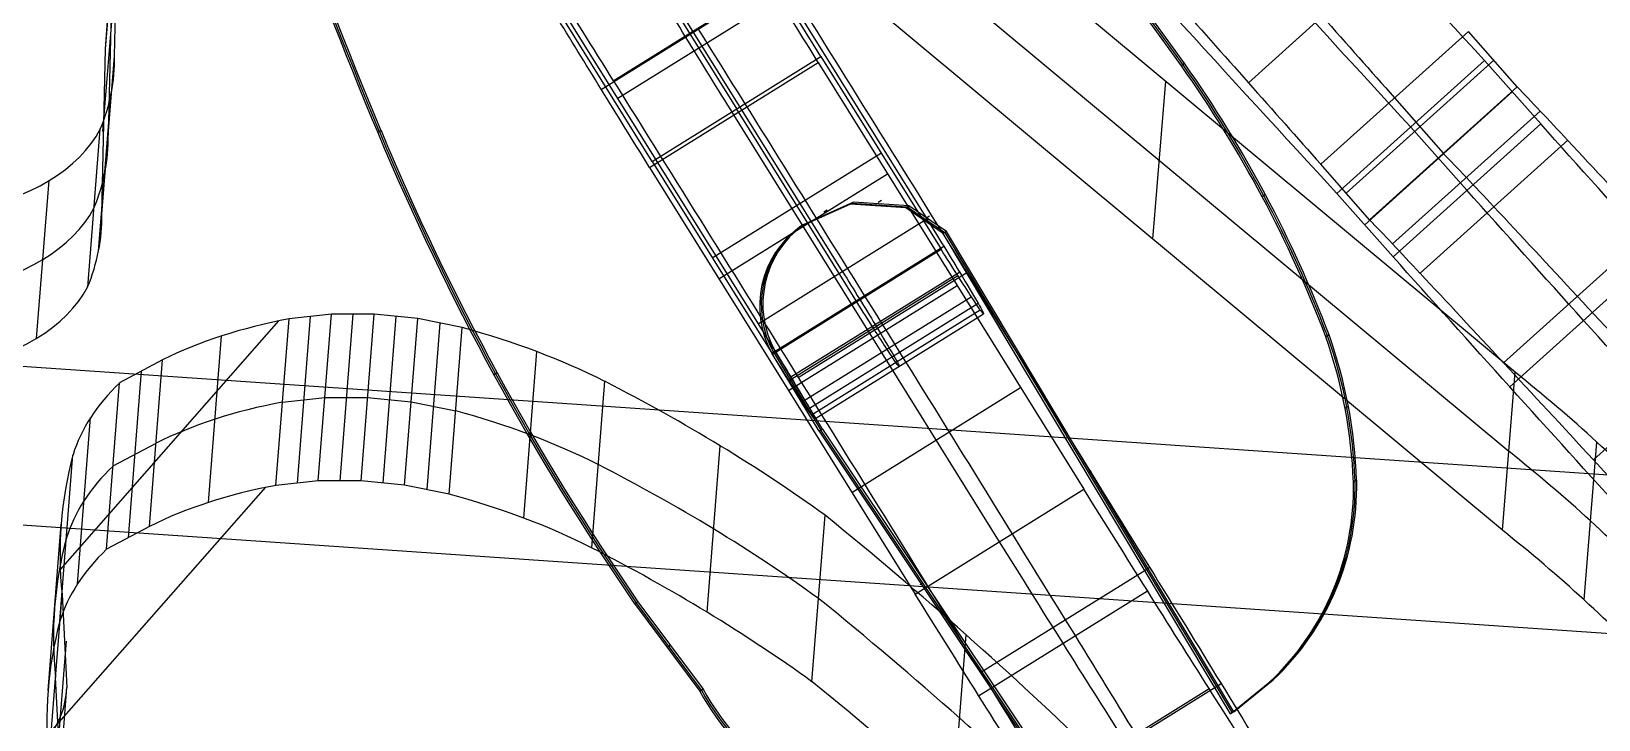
# Model space of a CAD drawing. Extents: x 14 to 133, y -39 to 144.
# Drawn here: x 74.01 to 89.78, y 36.81 to 43.75 of the extents above; entities that cross this region are included whole.
import ezdxf

# ---------------------------------------------------------------- set-up
doc = ezdxf.new("R2010")
doc.units = 0
doc.header["$MEASUREMENT"] = 0
doc.layers.add('LAYER_1', color=255, linetype='CONTINUOUS')

msp = doc.modelspace()

# ---------------------------------------------------------------- linework, layer by layer
at = {"layer": 'LAYER_1', "color": 9}
for p, q in [((80.195, 46.393, 61.843), (83.02, 41.856, 61.867)), ((80.195, 46.393, 61.843), (83.02, 41.856, 61.867)), ((81.955, 43.491, 59.794), (80.271, 46.198, 59.792)), ((81.955, 43.491, 59.794), (80.271, 46.198, 59.792)), ((88.94, 40.312, 71.325), (81.902, 46.175, 64.35)), ((88.94, 40.312, 71.325), (81.902, 46.175, 64.35)), ((82.171, 41.328, 61.887), (79.347, 45.865, 61.862)), ((79.422, 45.67, 59.811), (81.107, 42.963, 59.814)), ((78.498, 45.336, 61.881), (81.322, 40.8, 61.906)), ((78.498, 45.336, 61.881), (81.322, 40.8, 61.906)), ((81.838, 45.38, 63.746), (88.876, 39.517, 70.722)), ((74.757, 43.568, 65.225), (74.865, 45.226, 63.031)), ((74.757, 43.568, 65.225), (74.865, 45.226, 63.031)), ((74.757, 43.568, 65.225), (74.885, 45.157, 66.432)), ((74.757, 43.568, 65.225), (74.885, 45.157, 66.432)), ((74.846, 43.495, 68.626), (74.885, 45.157, 66.432)), ((74.846, 43.495, 68.626), (74.885, 45.157, 66.432)), ((80.258, 42.434, 59.833), (78.573, 45.141, 59.83)), ((80.258, 42.434, 59.833), (78.573, 45.141, 59.83)), ((88.812, 38.722, 70.118), (81.775, 44.585, 63.143)), ((88.812, 38.722, 70.118), (81.775, 44.585, 63.143)), ((86.256, 43.228, 63.127), (87.741, 44.567, 63.09)), ((74.729, 42.737, 66.322), (74.857, 44.327, 67.529)), ((74.821, 44.363, 65.829), (74.783, 42.7, 68.022)), ((79.744, 43.161, 57.125), (81.442, 44.218, 57.086)), ((79.865, 43.248, 64.849), (81.563, 44.305, 64.811)), ((79.865, 43.248, 64.849), (81.563, 44.305, 64.811)), ((81.608, 44.125, 61.855), (79.91, 43.068, 61.894)), ((86.985, 42.407, 62.633), (88.47, 43.745, 62.596)), ((86.985, 42.407, 62.633), (88.47, 43.745, 62.596)), ((88.961, 43.187, 62.089), (88.47, 43.745, 62.596)), ((88.961, 43.187, 62.089), (88.47, 43.745, 62.596)), ((74.719, 41.905, 67.419), (74.757, 43.568, 65.225)), ((74.719, 41.905, 67.419), (74.757, 43.568, 65.225)), ((74.719, 41.905, 67.419), (74.846, 43.495, 68.626)), ((74.719, 41.905, 67.419), (74.846, 43.495, 68.626)), ((80.23, 42.375, 56.992), (81.928, 43.432, 56.953)), ((80.23, 42.375, 56.992), (81.928, 43.432, 56.953)), ((80.258, 42.434, 59.833), (81.955, 43.491, 59.794)), ((80.258, 42.434, 59.833), (81.955, 43.491, 59.794)), ((81.928, 43.432, 56.953), (83.325, 41.186, 56.929)), ((81.928, 43.432, 56.953), (83.325, 41.186, 56.929)), ((81.955, 43.491, 59.794), (83.164, 41.551, 59.813)), ((81.955, 43.491, 59.794), (83.164, 41.551, 59.813)), ((85.615, 43.42, 61.783), (85.582, 43.4, 59.783)), ((85.615, 43.42, 61.783), (85.582, 43.4, 59.783)), ((87.148, 42.112, 58.611), (88.633, 43.451, 58.573)), ((87.148, 42.112, 58.611), (88.633, 43.451, 58.573)), ((87.24, 42.117, 62.401), (88.725, 43.456, 62.363)), ((88.633, 43.451, 58.573), (89.198, 42.815, 58.253)), ((88.633, 43.451, 58.573), (89.198, 42.815, 58.253)), ((85.421, 43.244, 67.838), (85.293, 41.654, 66.63)), ((74.686, 41.533, 67.912), (74.814, 43.123, 69.119)), ((87.427, 41.797, 58.439), (88.912, 43.136, 58.402)), ((87.475, 41.848, 62.127), (88.961, 43.187, 62.089)), ((87.475, 41.848, 62.127), (88.961, 43.187, 62.089)), ((87.727, 43.076, 62.614), (88.218, 42.517, 62.108)), ((82.476, 40.657, 56.948), (81.079, 42.903, 56.972)), ((82.315, 41.022, 59.833), (81.107, 42.963, 59.814)), ((87.707, 41.605, 62.63), (89.193, 42.943, 62.592)), ((74.576, 41.171, 68.401), (74.703, 42.76, 69.608)), ((74.576, 41.171, 68.401), (74.703, 42.76, 69.608)), ((77.528, 42.746, 61.923), (77.495, 42.727, 59.923)), ((77.528, 42.746, 61.923), (77.495, 42.727, 59.923)), ((87.713, 41.476, 58.291), (89.198, 42.815, 58.253)), ((87.713, 41.476, 58.291), (89.198, 42.815, 58.253)), ((88.455, 42.146, 58.272), (87.891, 42.781, 58.592)), ((87.985, 41.309, 63.078), (89.47, 42.648, 63.041)), ((87.985, 41.309, 63.078), (89.47, 42.648, 63.041)), ((80.258, 42.434, 59.833), (81.466, 40.494, 59.852)), ((80.258, 42.434, 59.833), (81.466, 40.494, 59.852)), ((80.862, 41.464, 59.827), (82.559, 42.52, 59.788)), ((80.23, 42.375, 56.992), (81.628, 40.129, 56.968)), ((80.23, 42.375, 56.992), (81.628, 40.129, 56.968)), ((80.928, 41.252, 56.958), (82.626, 42.309, 56.92)), ((87.475, 41.848, 62.127), (86.985, 42.407, 62.633)), ((87.475, 41.848, 62.127), (86.985, 42.407, 62.633)), ((74.06, 40.653, 69.138), (74.188, 42.242, 70.345)), ((87.148, 42.112, 58.611), (87.713, 41.476, 58.291)), ((87.148, 42.112, 58.611), (87.713, 41.476, 58.291)), ((82.251, 42.006, 59.852), (81.743, 41.777, 59.863)), ((82.251, 42.006, 59.852), (81.743, 41.777, 59.863)), ((81.759, 41.787, 60.863), (82.268, 42.016, 60.852)), ((82.284, 42.026, 61.852), (81.776, 41.797, 61.862)), ((82.284, 42.026, 61.852), (81.776, 41.797, 61.862)), ((82.284, 42.026, 61.852), (82.251, 42.006, 59.852)), ((82.284, 42.026, 61.852), (82.251, 42.006, 59.852)), ((82.808, 41.969, 59.843), (82.251, 42.006, 59.852)), ((82.808, 41.969, 59.843), (82.251, 42.006, 59.852)), ((82.268, 42.016, 60.852), (82.824, 41.979, 60.843)), ((82.841, 41.989, 61.843), (82.284, 42.026, 61.852)), ((82.841, 41.989, 61.843), (82.284, 42.026, 61.852)), ((82.565, 42.042, 61.847), (82.532, 42.022, 59.847)), ((82.841, 41.989, 61.843), (82.808, 41.969, 59.843)), ((82.841, 41.989, 61.843), (82.808, 41.969, 59.843)), ((83.184, 41.709, 59.84), (82.808, 41.969, 59.843)), ((83.184, 41.709, 59.84), (82.808, 41.969, 59.843)), ((82.824, 41.979, 60.843), (83.201, 41.719, 60.839)), ((83.217, 41.729, 61.839), (82.841, 41.989, 61.843)), ((83.217, 41.729, 61.839), (82.841, 41.989, 61.843)), ((86.428, 42.101, 61.783), (86.395, 42.081, 59.783)), ((81.322, 40.8, 61.906), (83.02, 41.856, 61.867)), ((81.322, 40.8, 61.906), (83.02, 41.856, 61.867)), ((81.776, 41.797, 61.862), (81.743, 41.777, 59.863)), ((81.776, 41.797, 61.862), (81.743, 41.777, 59.863)), ((82.016, 41.943, 61.857), (81.983, 41.923, 59.857)), ((83.046, 41.883, 61.841), (83.013, 41.864, 59.841)), ((83.217, 41.729, 61.839), (83.184, 41.709, 59.84)), ((83.217, 41.729, 61.839), (83.184, 41.709, 59.84)), ((86.076, 36.872, 59.84), (83.184, 41.709, 59.84)), ((86.076, 36.872, 59.84), (83.184, 41.709, 59.84)), ((83.201, 41.719, 60.839), (86.092, 36.882, 60.84)), ((86.109, 36.892, 61.84), (83.217, 41.729, 61.839)), ((86.109, 36.892, 61.84), (83.217, 41.729, 61.839)), ((88.825, 40.407, 64.127), (90.31, 41.746, 64.089)), ((81.466, 40.494, 59.852), (83.164, 41.551, 59.813)), ((81.466, 40.494, 59.852), (83.164, 41.551, 59.813)), ((81.493, 40.524, 61.88), (83.191, 41.581, 61.841)), ((88.888, 40.165, 58.01), (90.373, 41.504, 57.972)), ((81.394, 41.214, 61.874), (81.361, 41.194, 59.875)), ((81.628, 40.129, 56.968), (83.325, 41.186, 56.929)), ((81.628, 40.129, 56.968), (83.325, 41.186, 56.929)), ((81.634, 40.229, 59.972), (83.331, 41.286, 59.934)), ((81.652, 40.265, 61.766), (83.349, 41.322, 61.727)), ((81.652, 40.265, 61.766), (83.349, 41.322, 61.727)), ((81.726, 40.261, 64.942), (83.424, 41.317, 64.903)), ((83.325, 41.186, 56.929), (84.602, 39.134, 56.904)), ((83.325, 41.186, 56.929), (84.602, 39.134, 56.904)), ((81.771, 40.017, 60.193), (83.468, 41.073, 60.154)), ((81.771, 40.017, 60.193), (83.468, 41.073, 60.154)), ((76.471, 39.174, 60.199), (76.603, 40.85, 61.283)), ((76.471, 39.174, 60.199), (76.603, 40.85, 61.283)), ((77.028, 40.897, 61.159), (76.603, 40.85, 61.283)), ((77.028, 40.897, 61.159), (76.603, 40.85, 61.283)), ((76.816, 40.873, 61.221), (76.684, 39.197, 60.138)), ((76.897, 39.221, 60.076), (77.028, 40.897, 61.159)), ((76.897, 39.221, 60.076), (77.028, 40.897, 61.159)), ((77.459, 40.897, 61.106), (77.028, 40.897, 61.159)), ((77.459, 40.897, 61.106), (77.028, 40.897, 61.159)), ((77.244, 40.897, 61.133), (77.112, 39.221, 60.049)), ((77.327, 39.221, 60.023), (77.459, 40.897, 61.106)), ((77.327, 39.221, 60.023), (77.459, 40.897, 61.106)), ((77.897, 40.853, 61.122), (77.459, 40.897, 61.106)), ((77.897, 40.853, 61.122), (77.459, 40.897, 61.106)), ((77.678, 40.875, 61.114), (77.546, 39.199, 60.031)), ((77.765, 39.177, 60.038), (77.897, 40.853, 61.122)), ((77.765, 39.177, 60.038), (77.897, 40.853, 61.122)), ((78.346, 40.763, 61.206), (77.897, 40.853, 61.122)), ((78.346, 40.763, 61.206), (77.897, 40.853, 61.122)), ((81.839, 39.95, 61.356), (83.536, 41.007, 61.317)), ((81.861, 39.883, 60.487), (83.558, 40.94, 60.449)), ((81.892, 39.844, 60.819), (83.59, 40.901, 60.781)), ((81.892, 39.844, 60.819), (83.59, 40.901, 60.781)), ((74.301, 38.328, 65.466), (76.5, 40.83, 61.327)), ((78.121, 40.808, 61.164), (77.99, 39.132, 60.081)), ((78.214, 39.086, 60.123), (78.346, 40.763, 61.206)), ((78.214, 39.086, 60.123), (78.346, 40.763, 61.206)), ((89.728, 39.431, 65.047), (91.214, 40.77, 65.009)), ((89.728, 39.431, 65.047), (91.214, 40.77, 65.009)), ((71.105, 40.567, 72.877), (90.128, 39.264, 72.58)), ((75.792, 39.002, 60.548), (75.924, 40.678, 61.631)), ((83.753, 38.606, 56.924), (82.476, 40.657, 56.948)), ((87.068, 40.69, 61.786), (87.035, 40.67, 59.786)), ((87.068, 40.69, 61.786), (87.035, 40.67, 59.786)), ((75.33, 40.437, 62.078), (74.897, 40.207, 62.486)), ((75.33, 40.437, 62.078), (74.897, 40.207, 62.486)), ((75.198, 38.761, 60.994), (75.33, 40.437, 62.078)), ((75.198, 38.761, 60.994), (75.33, 40.437, 62.078)), ((78.964, 38.845, 60.406), (79.096, 40.521, 61.489)), ((81.493, 40.524, 61.88), (81.46, 40.505, 59.88)), ((81.493, 40.524, 61.88), (81.46, 40.505, 59.88)), ((81.938, 39.72, 59.88), (81.46, 40.505, 59.88)), ((81.938, 39.72, 59.88), (81.46, 40.505, 59.88)), ((81.476, 40.515, 60.88), (81.955, 39.73, 60.88)), ((81.971, 39.74, 61.88), (81.493, 40.524, 61.88)), ((81.971, 39.74, 61.88), (81.493, 40.524, 61.88)), ((75.113, 40.322, 62.282), (74.982, 38.646, 61.198)), ((78.697, 40.307, 61.928), (78.664, 40.288, 59.928)), ((79.648, 38.546, 60.786), (79.78, 40.222, 61.869)), ((79.648, 38.546, 60.786), (79.78, 40.222, 61.869)), ((88.812, 38.722, 70.118), (88.94, 40.312, 71.325)), ((88.812, 38.722, 70.118), (88.94, 40.312, 71.325)), ((74.766, 38.531, 61.402), (74.897, 40.207, 62.486)), ((74.766, 38.531, 61.402), (74.897, 40.207, 62.486)), ((81.628, 40.129, 56.968), (82.904, 38.078, 56.943)), ((81.628, 40.129, 56.968), (82.904, 38.078, 56.943)), ((81.699, 40.112, 59.88), (81.732, 40.132, 61.88)), ((82.266, 39.103, 56.955), (83.963, 40.16, 56.916)), ((76.537, 40.012, 60.741), (76.963, 40.059, 60.618)), ((76.963, 40.059, 60.618), (77.393, 40.059, 60.564)), ((77.393, 40.059, 60.564), (77.831, 40.015, 60.58)), ((77.831, 40.015, 60.58), (78.28, 39.925, 60.665)), ((87.263, 39.969, 61.79), (87.23, 39.949, 59.79)), ((74.474, 38.182, 61.977), (74.606, 39.858, 63.06)), ((74.832, 39.369, 61.944), (75.264, 39.599, 61.536)), ((81.971, 39.74, 61.88), (81.938, 39.72, 59.88)), ((81.971, 39.74, 61.88), (81.938, 39.72, 59.88)), ((81.938, 39.72, 59.88), (83.991, 36.641, 59.877)), ((81.938, 39.72, 59.88), (83.991, 36.641, 59.877)), ((84.007, 36.651, 60.876), (81.955, 39.73, 60.88)), ((81.971, 39.74, 61.88), (84.024, 36.661, 61.876)), ((81.971, 39.74, 61.88), (84.024, 36.661, 61.876)), ((89.635, 38.02, 70.956), (89.763, 39.61, 72.163)), ((74.296, 37.806, 62.58), (74.428, 39.482, 63.664)), ((74.296, 37.806, 62.58), (74.428, 39.482, 63.664)), ((80.81, 37.897, 61.648), (80.941, 39.573, 62.732)), ((84.676, 39.318, 61.839), (84.643, 39.298, 59.839)), ((74.169, 36.652, 64.382), (76.368, 39.154, 60.243)), ((76.897, 39.221, 60.076), (76.471, 39.174, 60.199)), ((76.897, 39.221, 60.076), (76.471, 39.174, 60.199)), ((77.327, 39.221, 60.023), (76.897, 39.221, 60.076)), ((77.327, 39.221, 60.023), (76.897, 39.221, 60.076)), ((77.765, 39.177, 60.038), (77.327, 39.221, 60.023)), ((77.765, 39.177, 60.038), (77.327, 39.221, 60.023)), ((78.214, 39.086, 60.123), (77.765, 39.177, 60.038)), ((78.214, 39.086, 60.123), (77.765, 39.177, 60.038)), ((82.904, 38.078, 56.943), (84.602, 39.134, 56.904)), ((82.904, 38.078, 56.943), (84.602, 39.134, 56.904)), ((87.346, 39.227, 61.796), (87.313, 39.207, 59.796)), ((87.346, 39.227, 61.796), (87.313, 39.207, 59.796)), ((70.977, 38.978, 71.67), (90, 37.674, 71.373)), ((81.865, 37.197, 62.603), (81.997, 38.873, 63.686)), ((81.865, 37.197, 62.603), (81.997, 38.873, 63.686)), ((74.178, 37.108, 63.675), (74.31, 38.784, 64.758)), ((75.198, 38.761, 60.994), (74.766, 38.531, 61.402)), ((75.198, 38.761, 60.994), (74.766, 38.531, 61.402)), ((83.564, 37.292, 64.487), (85.262, 38.348, 64.448)), ((83.564, 37.292, 64.487), (85.262, 38.348, 64.448)), ((82.982, 38.19, 61.878), (82.949, 38.171, 59.879)), ((74.187, 36.4, 64.77), (74.319, 38.076, 65.853)), ((74.187, 36.4, 64.77), (74.319, 38.076, 65.853)), ((74.319, 38.076, 65.853), (74.367, 37.137, 67.299)), ((74.319, 38.076, 65.853), (74.367, 37.137, 67.299)), ((83.542, 37.056, 57.059), (85.24, 38.113, 57.02)), ((87.138, 38.132, 61.81), (87.105, 38.112, 59.811)), ((80.113, 38.002, 61.927), (80.08, 37.983, 59.928)), ((80.113, 38.002, 61.927), (80.08, 37.983, 59.928)), ((80.08, 37.983, 59.928), (80.736, 37.103, 59.926)), ((80.08, 37.983, 59.928), (80.736, 37.103, 59.926)), ((80.752, 37.113, 60.925), (80.096, 37.993, 60.928)), ((80.113, 38.002, 61.927), (80.769, 37.123, 61.925)), ((80.113, 38.002, 61.927), (80.769, 37.123, 61.925)), ((74.231, 35.93, 65.492), (74.363, 37.606, 66.575)), ((80.408, 37.543, 59.927), (80.441, 37.563, 61.926)), ((83.285, 35.992, 64.294), (83.416, 37.668, 65.377)), ((74.301, 36.299, 66.758), (74.253, 37.238, 65.311)), ((74.235, 35.461, 66.216), (74.367, 37.137, 67.299)), ((74.235, 35.461, 66.216), (74.367, 37.137, 67.299)), ((80.769, 37.123, 61.925), (80.736, 37.103, 59.926)), ((80.769, 37.123, 61.925), (80.736, 37.103, 59.926)), ((84.163, 36.071, 57.385), (85.861, 37.128, 57.346)), ((84.163, 36.071, 57.385), (85.861, 37.128, 57.346)), ((84.283, 36.122, 64.101), (85.981, 37.178, 64.062)), ((86.076, 36.872, 59.84), (86.472, 37.196, 59.83)), ((86.076, 36.872, 59.84), (86.472, 37.196, 59.83)), ((86.489, 37.206, 60.83), (86.092, 36.882, 60.84)), ((86.109, 36.892, 61.84), (86.505, 37.216, 61.83)), ((86.109, 36.892, 61.84), (86.505, 37.216, 61.83)), ((86.505, 37.216, 61.83), (86.472, 37.196, 59.83)), ((86.505, 37.216, 61.83), (86.472, 37.196, 59.83)), ((86.274, 37.034, 59.835), (86.307, 37.054, 61.835)), ((74.171, 35.169, 66.676), (74.302, 36.845, 67.759)), ((86.109, 36.892, 61.84), (86.076, 36.872, 59.84)), ((86.109, 36.892, 61.84), (86.076, 36.872, 59.84))]:
    msp.add_line(p, q, dxfattribs=at)
at = {"layer": 'LAYER_1', "color": 9, "extrusion": (0.016491, 0.009918, 0.999815)}
for centre, radius, start, end in [((-11.214, -140.78, 62.614), 54.098, 75.923, 81.6157), ((-11.205, -140.735, 63.614), 54.052, 75.9205, 81.6181), ((-11.205, -140.735, 63.614), 54.052, 75.9205, 81.6181), ((-11.205, -140.735, 61.614), 54.052, 75.9205, 81.6181), ((-11.205, -140.735, 61.614), 54.052, 75.9205, 81.6181), ((-9.904, -55.643, 61.614), 39.011, 274.391, 282.1693), ((-9.904, -55.643, 61.614), 39.011, 274.391, 282.1693), ((-9.906, -55.633, 62.614), 39.021, 274.392, 282.1683), ((-9.904, -55.643, 63.614), 39.011, 274.391, 282.1693), ((-9.904, -55.643, 63.614), 39.011, 274.391, 282.1693), ((-7.826, -82.318, 61.614), 12.255, 259.7545, 274.2504), ((-7.826, -82.318, 61.614), 12.255, 259.7545, 274.2504), ((-7.826, -82.318, 62.614), 12.255, 259.7545, 274.2504), ((-7.826, -82.318, 63.614), 12.255, 259.7545, 274.2504), ((-7.826, -82.318, 63.614), 12.255, 259.7545, 274.2504), ((-7.128, -113.062, 63.614), 26.08, 81.6177, 93.5084), ((-7.128, -113.062, 63.614), 26.08, 81.6177, 93.5084), ((-7.128, -113.062, 61.614), 26.08, 81.6177, 93.5084), ((-7.128, -113.062, 61.614), 26.08, 81.6177, 93.5084), ((-7.128, -113.061, 62.614), 26.079, 81.6177, 93.5084), ((-7.311, -90.498, 63.614), 0.985, 5.0063, 87.8614), ((-7.311, -90.498, 63.614), 0.985, 5.0063, 87.8614), ((-7.311, -90.498, 61.614), 0.985, 5.0063, 87.8614), ((-7.311, -90.498, 61.614), 0.985, 5.0063, 87.8614), ((-7.311, -90.498, 62.614), 0.985, 5.0062, 87.8615), ((-9.04, -89.615, 61.614), 4.859, 240.9054, 258.5431), ((-9.04, -89.615, 61.614), 4.859, 240.9054, 258.5431), ((-9.04, -89.616, 62.614), 4.859, 240.9052, 258.5433), ((-9.04, -89.615, 63.614), 4.859, 240.9054, 258.5431), ((-9.04, -89.615, 63.614), 4.859, 240.9054, 258.5431), ((-10.067, -91.528, 61.614), 2.689, 192.3768, 240.1969), ((-10.067, -91.528, 61.614), 2.689, 192.3768, 240.1969), ((-10.067, -91.528, 62.614), 2.689, 192.3768, 240.1969), ((-10.067, -91.528, 63.614), 2.689, 192.3768, 240.1969), ((-10.067, -91.528, 63.614), 2.689, 192.3768, 240.1969), ((-9.925, -89.882, 61.614), 2.744, 87.7231, 113.4154), ((-9.925, -89.882, 61.614), 2.744, 87.7231, 113.4154), ((-9.925, -89.882, 62.614), 2.744, 87.7227, 113.4157), ((-9.925, -89.882, 63.614), 2.744, 87.7231, 113.4154), ((-9.925, -89.882, 63.614), 2.744, 87.7231, 113.4154)]:
    msp.add_arc(centre, radius, start, end, dxfattribs=at)
at = {"layer": 'LAYER_1', "color": 9, "extrusion": (0.74264, 0.669424, -0.018889)}
for centre, radius, start, end in [((-20.562, 72.482, 93.803), 13.762, 241.7767, 263.9291), ((-20.562, 72.482, 93.803), 13.762, 241.7767, 263.9291), ((-20.562, 72.482, 92.803), 13.762, 241.7767, 263.9291), ((-20.562, 72.482, 91.803), 13.762, 241.7767, 263.9291), ((-20.562, 72.482, 91.803), 13.762, 241.7767, 263.9291), ((-21.771, 54.798, 92.803), 10.793, 104.6297, 117.4209), ((-21.771, 54.798, 91.803), 10.793, 104.6298, 117.4209), ((-21.771, 54.798, 91.803), 10.793, 104.6298, 117.4209), ((-31.081, 61.834, 93.803), 4.133, 29.5502, 46.3314), ((-31.081, 61.834, 93.803), 4.133, 29.5502, 46.3314), ((-29.694, 65.483, 93.803), 5.729, 252.2216, 288.0393), ((-29.694, 65.483, 93.803), 5.729, 252.2216, 288.0393), ((-39.271, 53.105, 93.803), 16.103, 46.699, 58.2158), ((-39.271, 53.105, 93.803), 16.103, 46.699, 58.2158), ((-31.081, 61.834, 92.803), 4.133, 29.55, 46.3316), ((-29.694, 65.483, 92.803), 5.729, 252.2214, 288.0396), ((-39.271, 53.105, 92.803), 16.103, 46.699, 58.2158), ((-31.081, 61.834, 91.803), 4.133, 29.5502, 46.3314), ((-31.081, 61.834, 91.803), 4.133, 29.5502, 46.3314), ((-29.694, 65.483, 91.803), 5.729, 252.2216, 288.0393), ((-29.694, 65.483, 91.803), 5.729, 252.2216, 288.0393), ((-39.271, 53.105, 91.803), 16.103, 46.699, 58.2158), ((-39.271, 53.105, 91.803), 16.103, 46.699, 58.2158), ((-44.532, 45.243, 91.803), 25.559, 57.4737, 75.1009), ((-44.532, 45.243, 91.803), 25.559, 57.4737, 75.1009)]:
    msp.add_arc(centre, radius, start, end, dxfattribs=at)
at = {"layer": 'LAYER_1', "color": 9, "extrusion": (0.848828, 0.528319, -0.019241)}
for centre, radius, start, end in [((-6.646, 63.572, 91.393), 4.855, 272.6828, 294.7588), ((-6.646, 63.572, 91.393), 4.855, 272.6828, 294.7588), ((-5.884, 63.745, 89.393), 2.864, 34.0418, 81.9905), ((-5.884, 63.745, 89.393), 2.864, 34.0418, 81.9905), ((-6.646, 63.572, 90.393), 4.855, 272.6827, 294.7588), ((-7.837, 44.079, 91.393), 22.625, 84.0319, 101.8838), ((-7.837, 44.079, 91.393), 22.625, 84.0319, 101.8838), ((-6.646, 63.572, 89.393), 4.855, 272.6828, 294.7588), ((-6.646, 63.572, 89.393), 4.855, 272.6828, 294.7588), ((-7.837, 44.08, 90.393), 22.625, 84.0317, 101.884), ((-7.837, 44.079, 89.393), 22.625, 84.0319, 101.8838), ((-7.837, 44.079, 89.393), 22.625, 84.0319, 101.8838), ((-8.402, 62.467, 91.393), 1.172, 86.6521, 118.5229), ((-8.402, 62.467, 91.393), 1.172, 86.6521, 118.5229), ((-8.489, 62.524, 91.393), 0.958, 218.7508, 259.1293), ((-8.489, 62.524, 91.393), 0.958, 218.7508, 259.1293), ((-8.402, 62.467, 90.393), 1.172, 86.6515, 118.5236), ((-8.363, 62.594, 91.393), 1.083, 123.5368, 182.2977), ((-8.363, 62.594, 91.393), 1.083, 123.5368, 182.2977), ((-8.489, 62.524, 90.393), 0.958, 218.75, 259.1301), ((-8.489, 62.524, 91.393), 0.958, 178.3707, 218.7491), ((-8.489, 62.524, 91.393), 0.958, 178.3707, 218.7491), ((-8.402, 62.467, 89.393), 1.172, 86.6521, 118.5229), ((-8.402, 62.467, 89.393), 1.172, 86.6521, 118.5229), ((-8.363, 62.594, 90.393), 1.083, 123.5368, 182.2977), ((-8.489, 62.524, 90.393), 0.958, 178.3698, 218.75), ((-8.489, 62.524, 89.393), 0.958, 218.7508, 259.1293), ((-8.489, 62.524, 89.393), 0.958, 218.7508, 259.1293), ((-8.363, 62.594, 89.393), 1.083, 123.5368, 182.2977), ((-8.363, 62.594, 89.393), 1.083, 123.5368, 182.2977), ((-8.489, 62.524, 89.393), 0.958, 178.3707, 218.7491), ((-8.489, 62.524, 89.393), 0.958, 178.3707, 218.7491), ((-11.432, 65.503, 91.393), 6.829, 249.2715, 269.5959), ((-11.432, 65.503, 91.393), 6.829, 249.2715, 269.5959), ((-11.432, 65.503, 90.393), 6.829, 249.2714, 269.596), ((-10.291, 55.748, 91.393), 10.701, 101.8916, 117.1823), ((-10.291, 55.748, 91.393), 10.701, 101.8916, 117.1823), ((-11.432, 65.503, 89.393), 6.829, 249.2715, 269.5959), ((-11.432, 65.503, 89.393), 6.829, 249.2715, 269.5959), ((-10.292, 55.748, 90.393), 10.7, 101.8915, 117.1824), ((-10.291, 55.748, 89.393), 10.701, 101.8916, 117.1823), ((-10.291, 55.748, 89.393), 10.701, 101.8916, 117.1823), ((-11.369, 65.088, 91.393), 6.467, 226.6594, 247.4507), ((-11.369, 65.088, 91.393), 6.467, 226.6594, 247.4507)]:
    msp.add_arc(centre, radius, start, end, dxfattribs=at)
at = {"layer": 'LAYER_1', "color": 9, "extrusion": (0.063881, 0.794777, 0.603531)}
for centre, radius, start, end in [((-66.229, 25.219, 80.768), 4.9, 168.8684, 183.3485), ((-66.229, 25.219, 80.768), 4.9, 168.8684, 183.3485), ((-68.759, 25.583, 80.768), 2.351, 114.6577, 165.6649), ((-68.759, 25.583, 80.768), 2.351, 114.6577, 165.6649), ((-66.229, 25.219, 79.768), 4.9, 168.8684, 183.3486), ((-68.759, 25.583, 79.768), 2.351, 114.6577, 165.6649), ((-66.229, 25.219, 78.768), 4.9, 168.8684, 183.3485), ((-66.229, 25.219, 78.768), 4.9, 168.8684, 183.3485), ((-68.759, 25.583, 78.768), 2.351, 114.6577, 165.6649), ((-68.759, 25.583, 78.768), 2.351, 114.6577, 165.6649), ((-71.319, 40.983, 80.768), 18.956, 213.6467, 221.9178), ((-71.319, 40.983, 80.768), 18.956, 213.6467, 221.9178), ((-71.316, 40.985, 79.768), 18.96, 213.6475, 221.917), ((-71.319, 40.983, 78.768), 18.956, 213.6467, 221.9178), ((-71.319, 40.983, 78.768), 18.956, 213.6467, 221.9178)]:
    msp.add_arc(centre, radius, start, end, dxfattribs=at)
at = {"layer": 'LAYER_1', "color": 9, "extrusion": (0.065859, 0.838034, 0.541629)}
for centre, radius, start, end in [((-75.028, 29.923, 72.471), 4.156, 296.5965, 318.1884), ((-75.028, 29.923, 72.471), 4.156, 296.5965, 318.1884), ((-73.154, 31.166, 72.471), 5.346, 232.8475, 250.8153), ((-73.154, 31.166, 72.471), 5.346, 232.8475, 250.8153), ((-66.114, 40.229, 72.471), 16.822, 221.5733, 232.379), ((-66.114, 40.229, 72.471), 16.822, 221.5733, 232.379), ((-75.505, 29.569, 72.471), 4.43, 334.1654, 353.1388), ((-75.505, 29.569, 72.471), 4.43, 334.1654, 353.1388), ((-75.028, 29.923, 71.471), 4.156, 296.5965, 318.1884), ((-73.154, 31.166, 71.471), 5.346, 232.8473, 250.8155), ((-84.273, 30.334, 72.471), 13.231, 354.3846, 5.6807), ((-84.273, 30.334, 72.471), 13.231, 354.3846, 5.6807), ((-75.505, 29.569, 71.471), 4.43, 334.1652, 353.139), ((-66.114, 40.229, 71.471), 16.822, 221.5733, 232.379), ((-75.028, 29.923, 70.471), 4.156, 296.5965, 318.1884), ((-75.028, 29.923, 70.471), 4.156, 296.5965, 318.1884), ((-73.154, 31.166, 70.471), 5.346, 232.8475, 250.8153), ((-73.154, 31.166, 70.471), 5.346, 232.8475, 250.8153), ((-33.62, 64.46, 72.471), 57.314, 213.1082, 218.13762), ((-33.62, 64.46, 72.471), 57.314, 213.1082, 218.13762), ((-84.273, 30.334, 71.471), 13.231, 354.3846, 5.6807), ((-75.505, 29.569, 70.471), 4.43, 334.1654, 353.1388), ((-75.505, 29.569, 70.471), 4.43, 334.1654, 353.1388), ((-66.114, 40.229, 70.471), 16.822, 221.5733, 232.379), ((-66.114, 40.229, 70.471), 16.822, 221.5733, 232.379), ((-33.564, 64.501, 71.471), 57.384, 213.11126, 218.13455), ((-84.273, 30.334, 70.471), 13.231, 354.3846, 5.6807), ((-84.273, 30.334, 70.471), 13.231, 354.3846, 5.6807), ((-68.286, 33.417, 72.471), 2.943, 159.6424, 181.031), ((-68.286, 33.417, 72.471), 2.943, 159.6424, 181.031), ((-33.62, 64.46, 70.471), 57.314, 213.1082, 218.13762), ((-33.62, 64.46, 70.471), 57.314, 213.1082, 218.13762)]:
    msp.add_arc(centre, radius, start, end, dxfattribs=at)

doc.saveas('drawing.dxf')
